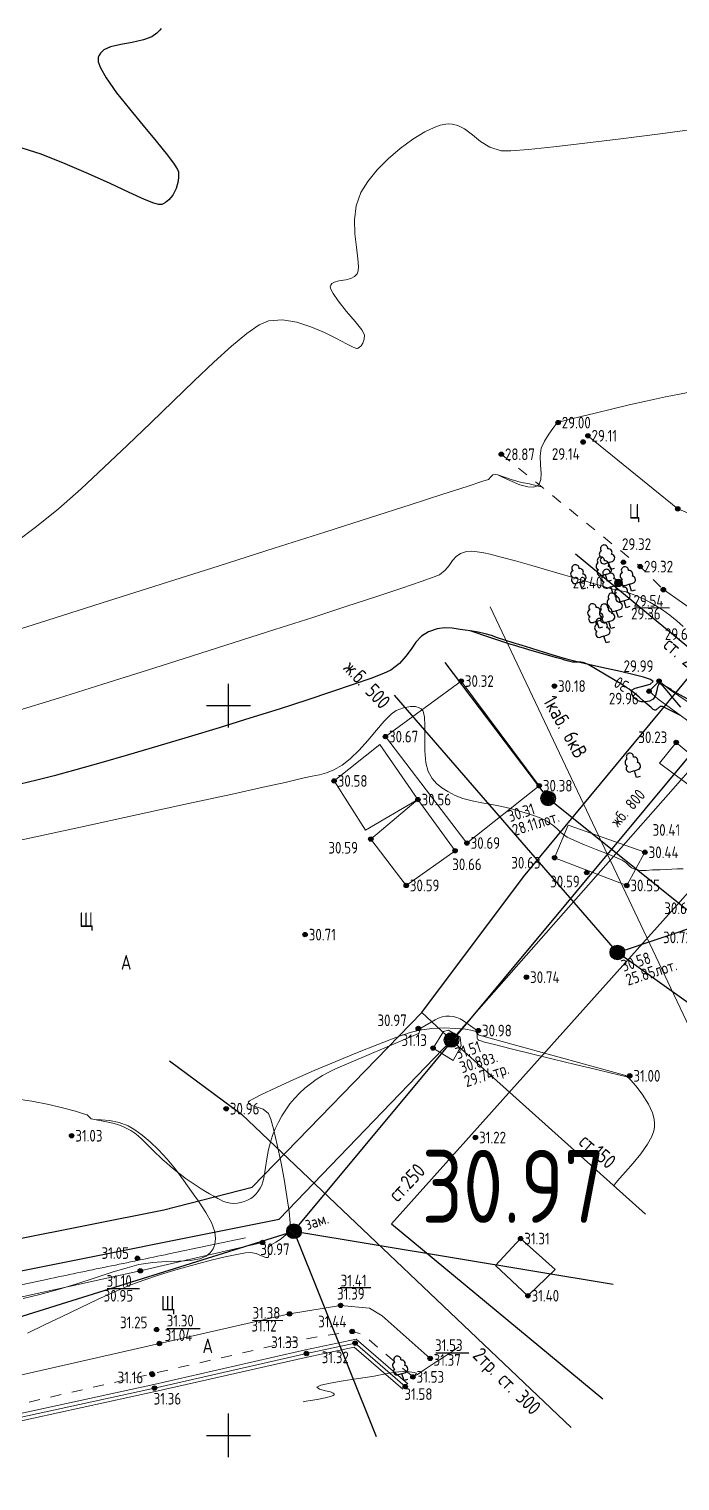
# Model space of a CAD drawing. Header units: metres. Extents: x 2491 to 4492, y 1184 to 2058.
# Drawn here: x 3078.4 to 3123, y 1303.1 to 1402.6 of the extents above; entities that cross this region are included whole.
import ezdxf

# ---------------------------------------------------------------- set-up
doc = ezdxf.new("R2010")
doc.units = ezdxf.units.M
doc.linetypes.add('g5_01_5x1_5', pattern=[1.5, 0.75, -0.75])
for name, color, linetype, transparency in [('02_Сетка', 7, 'Continuous', 0.6), ('03_Здания и строения', 7, 'Continuous', 0.6), ('06_Инженерно-технические сооружения', 7, 'Continuous', 0.6), ('10_Границы покрытий и угодий', 7, 'Continuous', 0.6), ('13_Растительность', 7, 'Continuous', 0.6), ('14_Ограждения', 7, 'Continuous', 0.6), ('19_Горизонтали', 7, 'Continuous', 0.6), ('30_Канализация', 7, 'Continuous', 0.6), ('31_Водопровод', 7, 'Continuous', 0.6), ('32_Теплосеть', 7, 'Continuous', 0.6), ('33_Газопровод', 7, 'Continuous', 0.6), ('38_Кабели высокого напряжения', 7, 'Continuous', 0.6), ('44_Крышки колодцев', 7, 'Continuous', 0.6), ('45_Номера колодцев', 7, 'Continuous', 0.6), ('61_Отметки высоты поверхности', 7, 'Continuous', 0.6)]:
    doc.layers.add(name, color=color, linetype=linetype, transparency=transparency)
doc.layers.add('Сети_Горизонтали.Вспомогательные', color=1, linetype='Continuous', lineweight=9)
doc.layers.add('Сети_Горизонтали.Основные', color=1, linetype='Continuous', lineweight=30)
doc.styles.add('LIKE11', font='GOST_0.TTF')
doc.styles.add('LIKE17', font='GOST_0.TTF')
doc.styles.add('LIKE32', font='GOST_0.TTF')
doc.styles.add('LIKE36', font='GOST_0.TTF')
doc.styles.add('Line_GUGK', font='GOST_0.TTF')
doc.styles.get("Standard").update_dxf_attribs({"font": 'GOST_0.TTF'})
doc.linetypes.add('g5_119_1', pattern='A,4,-1,[31,GUGK_2005.shx,S=0.1,R=0,X=0,Y=0],0.35,[31,GUGK_2005.shx,S=0.08,R=0,X=0,Y=0],3.3,[31,GUGK_2005.shx,S=0.08,R=180,X=0,Y=0],0.35,[31,GUGK_2005.shx,S=0.1,R=180,X=0,Y=0],-1', length=10)
doc.linetypes.add('g5_122_g', pattern='A,1,-1,1.5,-0.4,["Г",Line_GUGK,S=1,R=0,X=0,Y=-0.5],-1.5,1.5,-1,4,-1,4,-1,3', length=20.9)
doc.linetypes.add('g5_122_k', pattern='A,1,-1,1.5,-0.4,["К",Line_GUGK,S=1,R=0,X=0,Y=-0.5],-1.5,1.5,-1,4,-1,4,-1,3', length=20.9)
doc.linetypes.add('g5_122_kl', pattern='A,1,-1,1.5,-0.4,["Кл",Line_GUGK,S=1,R=0,X=0,Y=-0.5],-2.4,1.5,-1,4,-1,4,-1,3', length=21.8)
doc.linetypes.add('g5_122_t', pattern='A,1,-1,1.5,-0.4,["Т",Line_GUGK,S=1,R=0,X=0,Y=-0.5],-1.5,1.5,-1,4,-1,4,-1,3', length=20.9)
doc.linetypes.add('g5_122_v', pattern='A,1,-1,1.5,-0.4,["В",Line_GUGK,S=1,R=0,X=0,Y=-0.5],-1.5,1.5,-1,4,-1,4,-1,3', length=20.9)
doc.linetypes.add('g5_474_1a', pattern='A,1,-0.25,[28,GUGK_2005.shx,S=1,R=0,X=0,Y=0],-0.25,1', length=2.5)

# ---------------------------------------------------------------- blocks, each defined once
blk = doc.blocks.new('g5_388_1')
at = {"color": 0}
blk.add_lwpolyline([(0, 0.497), (0.257, 0.497, 0.798042), (0.365, 0.973, 0.636328), (0.231, 1.405, 0.533064), (0, 1.75, 0.533064), (-0.231, 1.405, 0.636328), (-0.365, 0.973, 0.798042), (-0.257, 0.497)], format="xyb", dxfattribs=at)
for points in [[(0, 0.497), (-0.257, 0.497)], [(0.25, 0), (0, 0), (0, 0.497)]]:
    blk.add_lwpolyline(points, dxfattribs=at)
blk = doc.blocks.new('g5_117v')
h = blk.add_hatch(color=255)
h.paths.add_polyline_path([(-0.461, 0.037), (0.461, 0.037, 0.921954)])
h.paths.add_polyline_path([(0.461, -0.037), (-0.461, -0.037, 0.921954)])
at = {"color": 0}
blk.add_line((-0.5, 0), (0.5, 0), dxfattribs=at)
blk.add_circle((0, 0), 0.5, dxfattribs=at)
blk = doc.blocks.new('g5_122_7')
h = blk.add_hatch(color=0)
edge = h.paths.add_edge_path()
edge.add_arc((0, 0), 0.25, 0, 360)
at = {"color": 0}
blk.add_circle((0, 0), 0.25, dxfattribs=at)
blk = doc.blocks.new('g5_117kb')
h = blk.add_hatch(color=255)
h.paths.add_polyline_path([(0.037, 0.037), (0.461, 0.037, 0.367426), (0.037, 0.461)])
h.paths.add_polyline_path([(-0.038, 0.461, 0.367426), (-0.461, 0.037), (-0.038, 0.037)])
h.paths.add_polyline_path([(-0.038, -0.038), (-0.461, -0.038, 0.367426), (-0.038, -0.461)])
h.paths.add_polyline_path([(0.037, -0.461, 0.367426), (0.461, -0.038), (0.037, -0.038)])
at = {"color": 0}
for points in [[(-0.5, 0), (0.5, 0)], [(0, 0.5), (0, -0.5)]]:
    blk.add_lwpolyline(points, dxfattribs=at)
blk.add_circle((0, 0), 0.5, dxfattribs=at)
blk = doc.blocks.new('g5_012')
at = {"color": 92}
for points in [[(0, -1.5), (0, 1.5)], [(-1.5, 0), (1.5, 0)]]:
    blk.add_lwpolyline(points, dxfattribs=at)
blk = doc.blocks.new('g5_330')
blk.add_hatch(color=0).paths.add_polyline_path([(0.15, 0, 1), (-0.15, 0, 1)])
at = {"color": 0}
blk.add_circle((0, 0), 0.15, dxfattribs=at)
blk = doc.blocks.new('g5_117kl')
h = blk.add_hatch(color=255)
h.paths.add_polyline_path([(0.418, 0.198, 0.633652), (-0.418, 0.198)])
h.paths.add_polyline_path([(-0.446, 0.122, 0.067116), (-0.463, 0, 0.067116), (-0.446, -0.122), (0.446, -0.122, 0.067116), (0.463, 0, 0.067116), (0.446, 0.122)])
h.paths.add_polyline_path([(-0.418, -0.198, 0.633652), (0.418, -0.198)])
at = {"color": 0}
for p, q in [((-0.474, 0.16), (0.474, 0.16)), ((-0.474, -0.16), (0.474, -0.16))]:
    blk.add_line(p, q, dxfattribs=at)
blk.add_circle((0, 0), 0.5, dxfattribs=at)

msp = doc.modelspace()

# ---------------------------------------------------------------- linework, layer by layer
at = {"layer": '03_Здания и строения', "color": 7, "linetype": 'Continuous', "lineweight": 20, "flags": 128}
for points in [[(3116.663, 1374.757), (3122.824, 1369.749), (3127.066, 1368.021), (3137.014, 1379.926), (3134.975, 1381.637)], [(3102.78, 1354.144), (3108.373, 1346.852), (3113.327, 1350.779), (3107.98, 1357.95), (3102.78, 1354.144)], [(3104.209, 1343.944), (3107.563, 1346.323), (3105.013, 1349.825), (3102.392, 1353.592), (3099.263, 1351.107), (3101.42, 1347.732), (3105.013, 1349.825), (3101.784, 1347.122), (3104.209, 1343.944)], [(3114.376, 1345.841), (3115.31, 1348.077), (3120.575, 1346.216), (3119.326, 1343.943), (3114.376, 1345.841)], [(3112.05, 1319.747), (3110.324, 1317.901), (3112.55, 1315.833), (3114.431, 1317.637), (3112.05, 1319.747)]]:
    msp.add_lwpolyline(points, dxfattribs=at)
at = {"layer": '06_Инженерно-технические сооружения', "color": 7, "linetype": 'Continuous', "lineweight": 20, "flags": 128}
for points in [[(3135.665, 1346.878), (3129.73, 1350.709), (3121.478, 1356.7), (3120.854, 1357.252), (3121.543, 1357.95), (3122.329, 1357.332), (3130.109, 1352.02), (3136.107, 1347.518)], [(3125.229, 1349.598), (3126.096, 1350.922), (3122.717, 1353.749), (3121.574, 1352.313), (3125.229, 1349.598)], [(3107.119, 1334.028), (3106.765, 1333.948), (3106.049, 1332.801), (3107.436, 1331.955), (3107.983, 1332.95), (3107.907, 1333.554), (3107.119, 1334.028)]]:
    msp.add_lwpolyline(points, dxfattribs=at)
at = {"layer": '10_Границы покрытий и угодий', "color": 7, "linetype": 'g5_01_5x1_5', "lineweight": 20, "flags": 128}
for points in [[(3110.729, 1373.49), (3120.257, 1365.792), (3121.836, 1364.213)], [(3035.951, 1298.889), (3052.793, 1302.702), (3070.157, 1306.66), (3086.776, 1310.486), (3096.849, 1312.807), (3100.503, 1313.385), (3100.937, 1313.279), (3101.387, 1313.05), (3104.666, 1310.271), (3104.147, 1309.609)]]:
    msp.add_lwpolyline(points, dxfattribs=at)
at = {"layer": '10_Границы покрытий и угодий', "color": 7, "linetype": 'Continuous', "lineweight": 20, "flags": 128}
for points in [[(3121.836, 1364.213), (3124.457, 1362.405)], [(3034.074, 1305.727), (3051.517, 1309.813), (3068.392, 1313.689), (3085.982, 1317.54), (3094.363, 1319.482)], [(3105.852, 1311.537), (3102.553, 1314.445), (3101.693, 1314.98), (3099.712, 1315.17), (3096.21, 1314.59), (3087.289, 1312.561), (3069.691, 1308.554), (3052.558, 1304.462), (3035.51, 1300.63)]]:
    msp.add_lwpolyline(points, dxfattribs=at)
at = {"layer": '14_Ограждения', "color": 7, "linetype": 'Continuous', "lineweight": 20, "flags": 128}
for points in [[(3104.311, 1309.798), (3100.77, 1312.86), (3097.31, 1312.12), (3086.897, 1309.751), (3070.193, 1306.113), (3052.859, 1302.235)], [(3103.984, 1309.42), (3100.632, 1312.319), (3097.418, 1311.632), (3087.005, 1309.263), (3070.301, 1305.625), (3052.968, 1301.747)]]:
    msp.add_lwpolyline(points, dxfattribs=at)
at = {"layer": '14_Ограждения', "color": 7, "linetype": 'g5_474_1a', "lineweight": 20, "flags": 128}
msp.add_lwpolyline([(3104.147, 1309.609), (3100.701, 1312.59), (3097.364, 1311.876), (3086.951, 1309.507), (3070.247, 1305.869), (3052.913, 1301.991)], dxfattribs=at)
at = {"layer": '19_Горизонтали', "color": 32, "linetype": 'Continuous', "lineweight": 20, "flags": 128}
for points, elevation in [([(3110.48, 1372.079), (3111.462, 1371.747, 0.033914), (3112.256, 1371.537), (3112.398, 1371.509, -0.015803), (3112.919, 1371.391), (3113.022, 1371.365, 0.010538), (3113.336, 1371.29), (3113.493, 1371.257)], 29), ([(3082.608, 1327.944), (3083.881, 1327.709, -0.149592), (3086.077, 1326.567), (3087.053, 1325.608, 0.071994), (3091.304, 1322.49), (3091.472, 1322.401, 0.515042), (3094.438, 1323.879), (3094.674, 1325.361, -0.257956), (3099.361, 1331.372), (3105.043, 1333.798, 0.318392), (3105.128, 1333.937), (3105.125, 1333.986, -0.120624), (3105.142, 1334.085), (3105.142, 1334.085, -0.156063), (3105.207, 1334.158), (3106.183, 1334.739, -0.297046), (3108.143, 1334.66), (3109.085, 1333.99, -0.217013), (3109.098, 1333.968), (3109.098, 1333.968, -0.022992), (3109.1, 1333.94), (3109.1, 1333.836, 0.335773), (3109.215, 1333.686), (3119.18, 1330.941, -0.128488), (3119.297, 1330.873), (3119.305, 1330.865, 0.043929), (3119.393, 1330.792), (3119.416, 1330.776, 0.287728), (3119.466, 1330.774), (3119.492, 1330.788)], 31), ([(3093.181, 1319.8), (3087.939, 1318.699, -0.001026), (3083.747, 1317.827), (3083.747, 1317.827, 0.001315), (3079.555, 1316.953), (3069.768, 1314.884, -0.03054), (3068.715, 1314.728), (3068.715, 1314.728, -0.152411), (3067.721, 1314.946), (3064.973, 1316.516, 0.182903), (3058.141, 1317.597), (3050.733, 1316.059, 0.119451), (3049.49, 1315.47), (3049.472, 1315.455, -0.180396), (3048.255, 1315.047), (3048.255, 1315.047, -0.06634), (3046.916, 1315.272), (3039.391, 1317.588, -0.069904), (3039.263, 1317.648), (3039.263, 1317.648, -0.341796), (3039.226, 1317.754), (3041.146, 1323.467)], 31)]:
    msp.add_lwpolyline(points, format="xyb", dxfattribs=dict(at, elevation=elevation))
at = {"layer": '19_Горизонтали', "color": 32, "linetype": 'Continuous', "lineweight": 30, "elevation": 30, "flags": 128}
for points in [[(3123.005, 1355.591), (3121.774, 1356.196, 0.304049), (3121.58, 1356.169), (3121.58, 1356.169, -0.009488), (3121.4, 1356.017), (3121.375, 1355.996, -0.368067), (3121.145, 1356), (3120.993, 1356.135, 0.000925), (3120.461, 1356.604), (3120.188, 1356.844, 0.046284), (3119.031, 1357.684), (3116.688, 1359.074, 0.151657), (3115.988, 1359.241), (3115.988, 1359.241, -0.092408), (3115.253, 1359.328), (3115.252, 1359.328, 0.005499), (3114.529, 1359.545), (3112.68, 1360.077, -0.011544), (3109.946, 1360.932), (3108.589, 1361.391)], [(3122.023, 1357.572), (3122.326, 1357.407, -0.084379), (3122.406, 1357.344), (3122.406, 1357.344, 0.083519), (3122.485, 1357.282), (3129.703, 1353.318, 0.116938), (3130.346, 1353.141), (3130.346, 1353.141, -0.140567), (3130.972, 1352.936), (3132.233, 1352.082, 0.005634), (3135.346, 1350.025), (3137.438, 1348.677)]]:
    msp.add_lwpolyline(points, format="xyb", dxfattribs=at)
msp.add_lwpolyline([(3122.371, 1357.383), (3122.354, 1357.389)], dxfattribs=at)
at = {"layer": '19_Горизонтали', "color": 32, "linetype": 'Continuous', "lineweight": 20, "elevation": 31, "flags": 128}
msp.add_lwpolyline([(3107.188, 1335.338), (3107.202, 1335.341)], dxfattribs=at)
at = {"layer": '30_Канализация', "color": 42, "linetype": 'g5_122_kl', "lineweight": 30, "flags": 128}
for points in [[(2573.205, 1770.447), (2565.789, 1625.953), (2660.178, 1571.132), (2816.617, 1488.592), (2949.954, 1381.6), (3024.481, 1321.008), (3045.266, 1304.235), (3096.516, 1320.248), (3183.384, 1424.575), (3235.906, 1417.46), (3257.899, 1413.341), (3277.77, 1408.372)], [(3096.516, 1320.248), (3102.159, 1306.193)], [(3096.516, 1320.248), (3118.395, 1316.631)]]:
    msp.add_lwpolyline(points, dxfattribs=at)
at = {"layer": '30_Канализация', "color": 12, "linetype": 'g5_122_k', "lineweight": 30, "flags": 128}
for points in [[(3129.839, 1337.207), (3124.619, 1341.331), (3113.937, 1349.909), (3106.869, 1359.21)], [(3125.805, 1334.273), (3118.682, 1339.356), (3103.401, 1356.988)], [(3118.682, 1339.356), (3124.619, 1341.331)]]:
    msp.add_lwpolyline(points, dxfattribs=at)
at = {"layer": '31_Водопровод', "color": 94, "linetype": 'g5_122_v', "lineweight": 30, "flags": 128}
for points in [[(3020.323, 1308.327), (3087.595, 1321.722), (3093.64, 1323.263), (3105.288, 1335.25), (3112.251, 1344.541), (3143.038, 1381.703), (3159.989, 1402.389), (3163.627, 1406.691), (3152.211, 1415.79)], [(3167.337, 1401.896), (3153.642, 1385.296), (3132.045, 1359.362), (3125.018, 1350.423), (3123.701, 1351.912), (3107.31, 1333.355)], [(3142.173, 1365.764), (3137.82, 1359.706), (3125.907, 1346.103), (3103.192, 1320.766), (3117.683, 1308.763)], [(3105.288, 1335.25), (3107.31, 1333.355)], [(3021.417, 1306.25), (3095.504, 1321.068), (3107.31, 1333.355), (3120.608, 1321.426)]]:
    msp.add_lwpolyline(points, dxfattribs=at)
at = {"layer": '32_Теплосеть', "color": 5, "linetype": 'g5_122_t', "lineweight": 30, "flags": 128}
msp.add_lwpolyline([(3087.989, 1331.923), (3092.924, 1328.278), (3115.509, 1306.809)], dxfattribs=at)
at = {"layer": '33_Газопровод', "color": 132, "linetype": 'g5_122_g', "lineweight": 30, "flags": 128}
msp.add_lwpolyline([(3115.824, 1366.658), (3138.178, 1348.191)], dxfattribs=at)
at = {"layer": '38_Кабели высокого напряжения', "color": 1, "linetype": 'g5_119_1', "lineweight": 20, "flags": 128}
msp.add_lwpolyline([(3125.259, 1330.791), (3109.967, 1363.034)], dxfattribs=at)
at = {"layer": '61_Отметки высоты поверхности', "flags": 128}
for points in [[(3119.878, 1362.987), (3122.261, 1362.977)], [(3083.699, 1316.324), (3085.933, 1316.324)], [(3099.672, 1316.39), (3101.783, 1316.39)], [(3087.79, 1313.584), (3090.093, 1313.584)], [(3093.821, 1314.152), (3095.742, 1314.137)], [(3106.245, 1311.926), (3108.508, 1311.926)]]:
    msp.add_lwpolyline(points, dxfattribs=at)
at = {"layer": 'Сети_Горизонтали.Вспомогательные', "color": 42, "linetype": 'Continuous', "lineweight": 9, "flags": 128}
for points, elevation in [([(3077.467, 1367.49), (3078.869, 1368.53), (3080.363, 1369.759), (3081.92, 1371.131), (3083.514, 1372.6), (3085.114, 1374.121), (3086.694, 1375.647), (3088.224, 1377.133), (3089.676, 1378.532), (3091.022, 1379.8), (3092.234, 1380.89), (3093.282, 1381.756), (3094.14, 1382.352), (3094.778, 1382.632), (3095.722, 1382.69), (3096.704, 1382.53), (3097.68, 1382.22), (3098.603, 1381.827), (3099.428, 1381.416), (3100.11, 1381.055), (3100.52, 1380.846), (3100.735, 1380.759), (3100.828, 1380.741), (3100.858, 1380.746), (3100.906, 1380.769), (3100.996, 1380.823), (3101.114, 1380.929), (3101.236, 1381.107), (3101.329, 1381.372), (3101.35, 1381.662), (3101.158, 1382.009), (3100.7, 1382.585), (3100.116, 1383.282), (3099.547, 1383.993), (3099.196, 1384.498), (3099.041, 1384.804), (3099.007, 1384.96), (3099.013, 1385.021), (3099.037, 1385.083), (3099.112, 1385.184), (3099.286, 1385.289), (3099.6, 1385.371), (3100.059, 1385.447), (3100.42, 1385.543), (3100.657, 1385.666), (3100.788, 1385.783), (3100.843, 1385.854), (3100.875, 1385.914), (3100.919, 1386.065), (3100.938, 1386.364), (3100.9, 1386.881), (3100.798, 1387.676), (3100.698, 1388.583), (3100.669, 1389.546), (3100.776, 1390.51), (3101.088, 1391.418), (3101.567, 1392.189), (3102.209, 1392.973), (3102.968, 1393.737), (3103.798, 1394.448), (3104.655, 1395.074), (3105.492, 1395.581), (3106.117, 1395.879), (3106.544, 1396.029), (3106.803, 1396.089), (3106.924, 1396.107), (3107.078, 1396.119), (3107.365, 1396.108), (3107.753, 1396.014), (3108.215, 1395.778), (3108.75, 1395.37), (3109.301, 1394.923), (3109.936, 1394.53), (3110.724, 1394.283), (3111.373, 1394.282), (3112.601, 1394.376), (3114.323, 1394.552), (3116.457, 1394.798), (3118.918, 1395.101), (3121.623, 1395.449), (3124.487, 1395.828)], 28.5), ([(3124.211, 1377.864), (3122.947, 1377.617), (3121.974, 1377.419), (3120.74, 1377.152), (3119.49, 1376.867), (3118.279, 1376.582), (3117.163, 1376.312), (3116.197, 1376.074), (3115.438, 1375.885), (3115.018, 1375.779), (3114.829, 1375.731), (3114.771, 1375.717), (3114.763, 1375.716), (3114.77, 1375.724), (3114.809, 1375.756), (3114.833, 1375.779), (3114.739, 1375.747), (3114.673, 1375.741), (3114.608, 1375.73), (3114.585, 1375.679), (3114.565, 1375.624), (3114.476, 1375.518), (3114.261, 1375.25), (3113.981, 1374.863), (3113.697, 1374.398), (3113.471, 1373.901), (3113.387, 1373.353), (3113.419, 1372.754), (3113.464, 1372.172), (3113.44, 1371.762), (3113.351, 1371.511), (3113.247, 1371.379), (3113.178, 1371.324), (3113.098, 1371.282), (3112.904, 1371.237), (3112.548, 1371.258), (3112.003, 1371.405), (3111.314, 1371.686), (3110.757, 1371.954), (3110.48, 1372.079), (3110.305, 1372.102), (3110.146, 1372.07), (3110.008, 1371.934), (3109.846, 1371.766), (3109.46, 1371.637), (3108.393, 1371.29), (3106.71, 1370.747), (3104.478, 1370.031), (3101.763, 1369.162), (3098.634, 1368.161), (3095.155, 1367.051), (3091.393, 1365.854), (3087.416, 1364.589), (3083.289, 1363.28), (3079.079, 1361.948), (3074.853, 1360.613)], 29), ([(3123.202, 1361.694), (3122.758, 1362.077), (3122.274, 1362.473), (3121.772, 1362.834), (3121.306, 1363.129), (3120.901, 1363.366), (3120.527, 1363.561), (3120.156, 1363.731), (3119.758, 1363.892), (3119.268, 1364.054), (3118.84, 1364.157), (3118.458, 1364.233), (3118.107, 1364.315), (3117.821, 1364.398), (3117.599, 1364.467), (3117.377, 1364.536), (3117.091, 1364.622), (3116.736, 1364.726), (3116.035, 1364.932), (3115.085, 1365.209), (3113.983, 1365.529), (3112.823, 1365.862), (3111.702, 1366.178), (3110.717, 1366.449), (3109.962, 1366.644), (3109.534, 1366.735), (3109.076, 1366.802), (3108.701, 1366.845), (3108.343, 1366.823), (3107.937, 1366.693), (3107.628, 1366.485), (3107.387, 1366.2), (3107.157, 1365.872), (3106.881, 1365.539), (3106.501, 1365.237), (3106.118, 1365.081), (3105.241, 1364.772), (3103.92, 1364.324), (3102.205, 1363.754), (3100.148, 1363.08), (3097.797, 1362.316), (3095.205, 1361.48), (3092.421, 1360.588), (3089.495, 1359.656), (3086.479, 1358.701), (3083.422, 1357.74), (3080.376, 1356.787), (3077.39, 1355.861)], 29.5), ([(3123.197, 1345.074), (3122.786, 1345.083), (3122.41, 1345.062), (3122.032, 1345.033), (3121.615, 1345.02), (3121.098, 1345.005), (3120.658, 1344.976), (3120.274, 1344.974), (3119.927, 1345.036), (3119.656, 1345.163), (3119.465, 1345.319), (3119.278, 1345.493), (3119.018, 1345.672), (3118.637, 1345.845), (3118.001, 1346.102), (3117.227, 1346.408), (3116.432, 1346.727), (3115.734, 1347.024), (3115.25, 1347.262), (3114.842, 1347.546), (3114.55, 1347.814), (3114.257, 1348.078), (3113.843, 1348.349), (3113.429, 1348.551), (3112.995, 1348.721), (3112.52, 1348.878), (3111.981, 1349.037), (3111.358, 1349.218), (3110.754, 1349.365), (3110.087, 1349.489), (3109.397, 1349.608), (3108.721, 1349.741), (3108.098, 1349.905), (3107.568, 1350.118), (3107.057, 1350.387), (3106.641, 1350.64), (3106.295, 1350.92), (3105.994, 1351.273), (3105.713, 1351.743), (3105.551, 1352.345), (3105.495, 1353.16), (3105.493, 1354.06), (3105.494, 1354.917), (3105.462, 1355.485), (3105.402, 1355.799), (3105.338, 1355.939), (3105.297, 1355.986), (3105.23, 1356.04), (3105.087, 1356.125), (3104.849, 1356.2), (3104.497, 1356.216), (3104.019, 1356.124), (3103.518, 1355.94), (3103.167, 1355.68), (3102.708, 1355.2), (3102.172, 1354.578), (3101.585, 1353.888), (3100.977, 1353.207), (3100.376, 1352.612), (3099.812, 1352.178), (3099.237, 1351.863), (3098.736, 1351.658), (3098.263, 1351.524), (3097.773, 1351.422), (3097.22, 1351.313), (3096.558, 1351.157), (3095.903, 1351.006), (3094.414, 1350.676), (3092.179, 1350.186), (3089.286, 1349.555), (3085.824, 1348.803), (3081.881, 1347.948), (3077.545, 1347.01)], 30.5), ([(3118.411, 1323.337), (3118.468, 1323.418), (3118.603, 1323.594), (3118.848, 1323.886), (3119.234, 1324.322), (3119.765, 1324.923), (3120.294, 1325.565), (3120.757, 1326.224), (3121.038, 1326.748), (3121.177, 1327.131), (3121.226, 1327.379), (3121.237, 1327.5), (3121.238, 1327.642), (3121.205, 1327.931), (3121.081, 1328.375), (3120.812, 1328.961), (3120.384, 1329.644), (3119.948, 1330.211), (3119.608, 1330.6), (3119.466, 1330.75), (3119.408, 1330.79), (3119.346, 1330.824), (3119.059, 1330.894), (3118.29, 1331.077), (3117.16, 1331.347), (3115.788, 1331.677), (3114.292, 1332.038), (3112.792, 1332.404), (3111.408, 1332.746), (3110.257, 1333.039), (3109.585, 1333.218), (3109.267, 1333.312), (3109.157, 1333.351), (3109.136, 1333.363), (3109.108, 1333.397), (3109.075, 1333.472), (3109.062, 1333.597), (3109.064, 1333.766), (3108.989, 1333.938), (3108.76, 1334.013), (3108.28, 1334.091), (3107.612, 1334.154), (3106.821, 1334.179), (3105.969, 1334.147), (3105.121, 1334.037), (3104.477, 1333.859), (3103.498, 1333.519), (3102.268, 1333.053), (3100.87, 1332.497), (3099.388, 1331.886), (3097.904, 1331.257), (3096.503, 1330.645), (3095.267, 1330.087), (3094.28, 1329.618), (3093.725, 1329.331), (3093.474, 1329.18), (3093.395, 1329.114), (3093.384, 1329.092), (3093.389, 1329.045), (3093.441, 1328.967), (3093.605, 1328.876), (3093.931, 1328.773), (3094.394, 1328.607), (3094.77, 1328.312), (3094.925, 1327.927), (3095.13, 1327.183), (3095.364, 1326.182), (3095.606, 1325.025), (3095.836, 1323.81), (3096.032, 1322.64), (3096.175, 1321.613), (3096.243, 1320.832), (3096.216, 1320.395), (3095.984, 1320.025), (3095.637, 1319.733), (3095.263, 1319.503), (3094.946, 1319.315), (3094.772, 1319.153), (3094.747, 1318.879), (3094.8, 1318.621), (3094.754, 1318.445), (3094.575, 1318.452), (3094.29, 1318.577), (3093.932, 1318.725), (3093.533, 1318.799), (3093.19, 1318.765), (3092.599, 1318.66), (3091.8, 1318.491), (3090.836, 1318.264), (3089.748, 1317.983), (3088.579, 1317.656), (3087.37, 1317.289), (3086.163, 1316.886), (3085.228, 1316.529), (3084.176, 1316.081), (3083.039, 1315.565), (3081.847, 1315.004), (3080.63, 1314.418), (3079.42, 1313.833), (3078.245, 1313.269)], 31), ([(3077.94, 1315.633), (3079.099, 1315.907), (3080.352, 1316.261), (3081.638, 1316.659), (3082.895, 1317.065), (3084.062, 1317.441), (3085.078, 1317.754), (3085.882, 1317.965), (3086.84, 1318.114), (3087.762, 1318.174), (3088.625, 1318.2), (3089.402, 1318.245), (3090.069, 1318.366), (3090.506, 1318.554), (3090.77, 1318.767), (3090.912, 1318.949), (3090.972, 1319.054), (3091.023, 1319.164), (3091.097, 1319.389), (3091.139, 1319.737), (3091.08, 1320.221), (3090.85, 1320.858), (3090.483, 1321.529), (3090.018, 1322.233), (3089.495, 1322.971), (3088.953, 1323.741), (3088.398, 1324.499), (3087.821, 1325.195), (3087.237, 1325.821), (3086.663, 1326.37), (3086.114, 1326.833), (3085.605, 1327.204), (3085.154, 1327.474), (3084.529, 1327.71), (3083.879, 1327.836), (3083.287, 1327.891), (3082.836, 1327.914), (3082.608, 1327.944), (3082.468, 1328.083), (3082.327, 1328.219), (3082.094, 1328.302), (3081.543, 1328.472), (3080.731, 1328.695), (3079.713, 1328.939), (3078.545, 1329.168), (3077.285, 1329.351)], 31), ([(3097.145, 1308.568), (3097.207, 1308.581), (3097.361, 1308.61), (3097.649, 1308.658), (3098.095, 1308.728), (3098.655, 1308.829), (3099.023, 1308.919), (3099.206, 1308.993), (3099.268, 1309.045), (3099.278, 1309.072), (3099.272, 1309.104), (3099.21, 1309.163), (3099.024, 1309.238), (3098.679, 1309.325), (3098.262, 1309.435), (3098.082, 1309.573), (3098.348, 1309.698), (3099.005, 1309.844), (3099.877, 1309.995), (3100.786, 1310.136), (3101.557, 1310.251), (3102.012, 1310.322), (3102.323, 1310.383), (3102.573, 1310.433), (3102.811, 1310.479), (3103.088, 1310.525), (3103.43, 1310.585), (3103.704, 1310.627), (3104.03, 1310.643), (3104.429, 1310.622), (3104.763, 1310.577), (3104.912, 1310.533), (3104.849, 1310.431), (3104.792, 1310.338), (3104.977, 1310.446), (3105.437, 1310.745), (3106.06, 1311.157), (3106.738, 1311.609), (3107.359, 1312.023), (3107.815, 1312.325)], 31.5)]:
    msp.add_lwpolyline(points, dxfattribs=dict(at, elevation=elevation))
at = {"layer": 'Сети_Горизонтали.Основные', "color": 40, "linetype": 'Continuous', "lineweight": 30, "flags": 128}
for points, elevation in [([(3087.41, 1402.653), (3087.324, 1402.538), (3087.124, 1402.337), (3086.765, 1402.1), (3086.203, 1401.878), (3085.427, 1401.701), (3084.646, 1401.567), (3083.941, 1401.402), (3083.489, 1401.199), (3083.243, 1400.981), (3083.132, 1400.796), (3083.095, 1400.689), (3083.081, 1400.596), (3083.103, 1400.373), (3083.253, 1399.957), (3083.641, 1399.272), (3084.353, 1398.263), (3085.229, 1397.155), (3086.168, 1396.022), (3087.074, 1394.942), (3087.848, 1393.988), (3088.306, 1393.368), (3088.522, 1393.011), (3088.594, 1392.833), (3088.606, 1392.765), (3088.61, 1392.654), (3088.604, 1392.433), (3088.562, 1392.108), (3088.444, 1391.696), (3088.205, 1391.237), (3087.944, 1390.93), (3087.711, 1390.745), (3087.537, 1390.647), (3087.446, 1390.606), (3087.395, 1390.594), (3087.246, 1390.605), (3086.91, 1390.7), (3086.272, 1390.952), (3085.21, 1391.429), (3083.911, 1392.033), (3082.433, 1392.708), (3080.835, 1393.397), (3079.176, 1394.042), (3077.514, 1394.587)], 28), ([(3123.034, 1356.151), (3122.513, 1356.77), (3122.092, 1357.29), (3121.835, 1357.589), (3121.693, 1357.722), (3121.623, 1357.758), (3121.596, 1357.76), (3121.557, 1357.746), (3121.495, 1357.692), (3121.434, 1357.555), (3121.383, 1357.306), (3121.308, 1356.971), (3121.14, 1356.715), (3120.88, 1356.577), (3120.604, 1356.517), (3120.336, 1356.527), (3120.098, 1356.601), (3119.838, 1356.797), (3119.668, 1357.06), (3119.648, 1357.317), (3119.915, 1357.47), (3120.428, 1357.604), (3120.924, 1357.747), (3121.138, 1357.93), (3120.955, 1358.056), (3120.469, 1358.214), (3119.755, 1358.397), (3118.888, 1358.597), (3117.942, 1358.807), (3116.991, 1359.017), (3116.11, 1359.22), (3115.372, 1359.409), (3114.587, 1359.634), (3113.913, 1359.836), (3113.312, 1360.022), (3112.743, 1360.201), (3112.169, 1360.379), (3111.549, 1360.563), (3110.961, 1360.746), (3110.476, 1360.913), (3110.045, 1361.062), (3109.619, 1361.193), (3109.15, 1361.303), (3108.589, 1361.391), (3107.916, 1361.488), (3107.354, 1361.567), (3106.842, 1361.59), (3106.32, 1361.519), (3105.727, 1361.317), (3105.255, 1361.018), (3104.879, 1360.614), (3104.541, 1360.144), (3104.181, 1359.645), (3103.739, 1359.154), (3103.156, 1358.707), (3102.661, 1358.473), (3101.786, 1358.134), (3100.581, 1357.705), (3099.098, 1357.202), (3097.387, 1356.64), (3095.498, 1356.034), (3093.482, 1355.4), (3091.39, 1354.753), (3089.272, 1354.109), (3087.179, 1353.482), (3085.161, 1352.889), (3083.269, 1352.345), (3081.554, 1351.864), (3080.065, 1351.463), (3078.878, 1351.162), (3077.166, 1350.746)], 30)]:
    msp.add_lwpolyline(points, dxfattribs=dict(at, elevation=elevation))

# ---------------------------------------------------------------- block references
at = {"layer": '02_Сетка', "color": 92, "linetype": 'Continuous', "lineweight": 15, "ltscale": 0.5}
for p in [(3092.029, 1356.265), (3092.029, 1306.265)]:
    msp.add_blockref('g5_012', p, dxfattribs=at)
at = {"layer": '13_Растительность', "color": 92, "linetype": 'Continuous', "lineweight": 20, "rotation": 17.69727627159691}
for p in [(3118.235, 1365.596, 29.381), (3116.267, 1364.242, 29.519), (3118.012, 1364.771, 29.392), (3119.66, 1364.107, 29.418), (3118.394, 1363.927, 29.474), (3118.764, 1362.297, 29.598), (3119.29, 1362.977, 29.562), (3117.435, 1361.573, 29.731), (3118.242, 1361.552, 29.736), (3117.917, 1360.558, 29.857), (3120.002, 1351.331, 30.24), (3104.06, 1310.018, 31.604)]:
    msp.add_blockref('g5_388_1', p, dxfattribs=at)
at = {"layer": '44_Крышки колодцев', "color": 7, "linetype": 'Continuous', "lineweight": 20}
for name, p, rotation in [('g5_122_7', (3118.763, 1364.67, 29.543), 17.69727627159691), ('g5_117kb', (3113.937, 1349.909, 30.31), 17.69727627159691), ('g5_117kb', (3118.682, 1339.356, 30.58), 17.69727627159691), ('g5_117v', (3107.31, 1333.355, 31.51), 17.69727627159691), ('g5_117kl', (3096.516, 1320.248), 326.3099380122847)]:
    msp.add_blockref(name, p, dxfattribs=dict(at, rotation=rotation))
at = {"layer": '61_Отметки высоты поверхности', "color": 7, "linetype": 'Continuous', "lineweight": 20}
for p in [(3114.623, 1375.656, 29.002), (3116.663, 1374.757, 29.106), (3116.337, 1374.331, 29.138), (3110.729, 1373.49, 28.868), (3122.824, 1369.749, 29.427), (3119.097, 1366.091, 29.319), (3120.257, 1365.792, 29.323), (3121.836, 1364.213, 29.362), (3107.98, 1357.95, 30.322), (3121.543, 1357.95, 29.989), (3114.366, 1357.604, 30.184), (3120.854, 1357.252, 29.958), (3102.78, 1354.144, 30.667), (3122.717, 1353.749, 30.232), (3099.263, 1351.107, 30.582), (3113.327, 1350.779, 30.376), (3105.013, 1349.825, 30.555), (3101.784, 1347.122, 30.588), (3107.563, 1346.323, 30.66), (3108.373, 1346.852, 30.688), (3120.575, 1346.216, 30.445), (3114.376, 1345.841, 30.628), (3104.209, 1343.944, 30.592), (3116.584, 1344.823, 30.586), (3119.326, 1343.943, 30.551), (3097.278, 1340.574, 30.714), (3112.451, 1337.659, 30.739), (3105.04, 1334.146, 30.967), (3109.153, 1334.002, 30.979), (3106.049, 1332.801, 31.376), (3119.535, 1330.9, 30.996), (3091.868, 1328.648, 30.955), (3081.274, 1326.796, 31.026), (3108.955, 1326.673, 31.22), (3094.363, 1319.482, 30.968), (3112.05, 1319.747, 31.313), (3085.779, 1318.399, 31.049), (3085.982, 1317.54, 30.952), (3099.712, 1315.17, 31.387), (3112.55, 1315.833, 31.398), (3096.21, 1314.59, 31.119), (3087.098, 1313.509, 31.248), (3100.503, 1313.385, 31.442), (3087.289, 1312.561, 31.035), (3100.701, 1312.59, 31.322), (3097.364, 1311.876, 31.328), (3105.852, 1311.537, 31.37), (3086.776, 1310.486, 31.309), (3086.81, 1310.431, 31.155), (3104.666, 1310.271, 31.534), (3086.951, 1309.507, 31.355), (3104.147, 1309.609, 31.579)]:
    msp.add_blockref('g5_330', p, dxfattribs=at)

# ---------------------------------------------------------------- texts
at = {"color": 6, "linetype": 'ByBlock', "lineweight": 60, "insert": (3105.267, 1325.827), "char_height": 5, "attachment_point": 1}
msp.add_mtext_dynamic_manual_height_columns('30.97', width=22.4107, gutter_width=12.5, heights=[0], dxfattribs=at)
at = {"layer": '10_Границы покрытий и угодий', "color": 7, "linetype": 'Continuous', "lineweight": 15, "style": 'LIKE11'}
for s, p in [('Ц', (3119.47, 1369.088)), ('Щ', (3081.803, 1341.1)), ('А', (3084.65, 1338.177)), ('Щ', (3087.393, 1314.822)), ('А', (3090.24, 1311.899))]:
    msp.add_text(s, height=1, dxfattribs=at).set_placement(p)
at = {"layer": '19_Горизонтали', "color": 32, "linetype": 'Continuous', "lineweight": 15, "style": 'LIKE36'}
msp.add_text('30', height=0.8, rotation=149.31543, dxfattribs=at).set_placement((3119.546, 1357.843))
at = {"layer": '30_Канализация', "color": 12, "linetype": 'Continuous', "lineweight": 15, "style": 'LIKE32'}
msp.add_text('ж.б. 500', height=1, rotation=313.12054, dxfattribs=at).set_placement((3099.837, 1358.779))
at = {"layer": '30_Канализация', "color": 42, "linetype": 'Continuous', "lineweight": 20, "style": 'LIKE11'}
msp.add_text('жб. 800', height=0.8, rotation=49.03959, dxfattribs=at).set_placement((3118.738, 1347.884, 12.164))
at = {"layer": '31_Водопровод', "color": 94, "linetype": 'Continuous', "lineweight": 15, "style": 'LIKE32'}
for s, rotation, p in [('ст.150', 319.01377, (3115.968, 1326.255)), ('ст.250', 46.99791, (3103.625, 1322.195))]:
    msp.add_text(s, height=1, rotation=rotation, dxfattribs=at).set_placement(p)
at = {"layer": '32_Теплосеть', "color": 5, "linetype": 'Continuous', "lineweight": 15, "style": 'LIKE32'}
msp.add_text('2тр. ст. 300', height=1, rotation=315.43516, dxfattribs=at).set_placement((3108.697, 1311.665))
at = {"layer": '33_Газопровод', "color": 132, "linetype": 'Continuous', "lineweight": 15, "style": 'LIKE32'}
msp.add_text('ст. 200 н.д.', height=1, rotation=319.37008, dxfattribs=at).set_placement((3121.758, 1360.294))
at = {"layer": '38_Кабели высокого напряжения', "color": 1, "linetype": 'Continuous', "lineweight": 20, "style": 'LIKE32'}
msp.add_text('1каб. 6кВ', height=1, rotation=299.27968, dxfattribs=at).set_placement((3113.559, 1356.588))
at = {"layer": '45_Номера колодцев', "color": 7, "linetype": 'Continuous', "lineweight": 15, "ltscale": 0.5, "style": 'LIKE17'}
for s, p in [('30.31', (3111.33, 1348.277)), ('28.11лот.', (3111.634, 1347.325)), ('30.58', (3119.107, 1338.022)), ('25.85лот.', (3119.411, 1337.069)), ('31.51', (3107.736, 1332.021)), ('30.88з.', (3108.04, 1331.068)), ('29.74тр.', (3108.344, 1330.116)), ('зам.', (3097.44, 1320.327))]:
    msp.add_text(s, height=0.8, rotation=17.69728, dxfattribs=at).set_placement(p)
at = {"layer": '61_Отметки высоты поверхности', "color": 7, "linetype": 'Continuous', "lineweight": 15, "ltscale": 0.5, "style": 'LIKE17'}
for s, p in [('29.00', (3114.873, 1375.256)), ('29.11', (3116.913, 1374.357)), ('28.87', (3110.979, 1373.09)), ('29.14', (3114.193, 1373.107)), ('29.32', (3118.999, 1366.932)), ('29.32', (3120.507, 1365.392)), ('29.40', (3115.624, 1364.3)), ('29.36', (3119.623, 1362.169)), ('29.54', (3119.789, 1363.046)), ('29.69', (3121.938, 1360.768)), ('29.99', (3119.107, 1358.573)), ('30.32', (3108.23, 1357.55)), ('30.18', (3114.616, 1357.204)), ('29.96', (3118.101, 1356.349)), ('30.67', (3103.03, 1353.744)), ('30.23', (3120.123, 1353.698)), ('30.58', (3099.513, 1350.707)), ('30.38', (3113.577, 1350.379)), ('30.56', (3105.263, 1349.425)), ('30.41', (3121.097, 1347.346)), ('30.69', (3108.623, 1346.452)), ('30.59', (3098.875, 1346.128)), ('30.44', (3120.825, 1345.816)), ('30.66', (3107.362, 1344.99)), ('30.63', (3111.41, 1345.102)), ('30.59', (3104.459, 1343.544)), ('30.59', (3114.075, 1343.813)), ('30.55', (3119.576, 1343.543)), ('30.65', (3121.899, 1341.984)), ('30.71', (3097.528, 1340.174)), ('30.72', (3121.819, 1339.986)), ('30.74', (3112.701, 1337.259)), ('30.97', (3102.238, 1334.304)), ('30.98', (3109.403, 1333.602)), ('31.13', (3103.886, 1332.946)), ('31.00', (3119.785, 1330.5)), ('30.96', (3092.118, 1328.248)), ('31.03', (3081.524, 1326.396)), ('31.22', (3109.205, 1326.273)), ('30.97', (3094.208, 1318.621)), ('31.31', (3112.3, 1319.347)), ('31.05', (3083.323, 1318.357)), ('31.10', (3083.669, 1316.444)), ('31.41', (3099.717, 1316.471)), ('30.95', (3083.461, 1315.431)), ('31.39', (3099.467, 1315.568)), ('31.40', (3112.8, 1315.433)), ('31.25', (3084.593, 1313.604)), ('31.30', (3087.79, 1313.723)), ('31.38', (3093.672, 1314.257)), ('31.44', (3098.173, 1313.663)), ('31.04', (3087.651, 1312.73)), ('31.12', (3093.598, 1313.378)), ('31.33', (3094.95, 1312.241)), ('31.53', (3106.185, 1312.045)), ('31.32', (3098.418, 1311.209)), ('31.37', (3106.081, 1311.033)), ('31.16', (3084.426, 1309.832)), ('31.53', (3104.916, 1309.871)), ('31.58', (3104.086, 1308.695)), ('31.36', (3086.894, 1308.376))]:
    msp.add_text(s, height=0.8, dxfattribs=at).set_placement(p)

doc.saveas('drawing.dxf')
